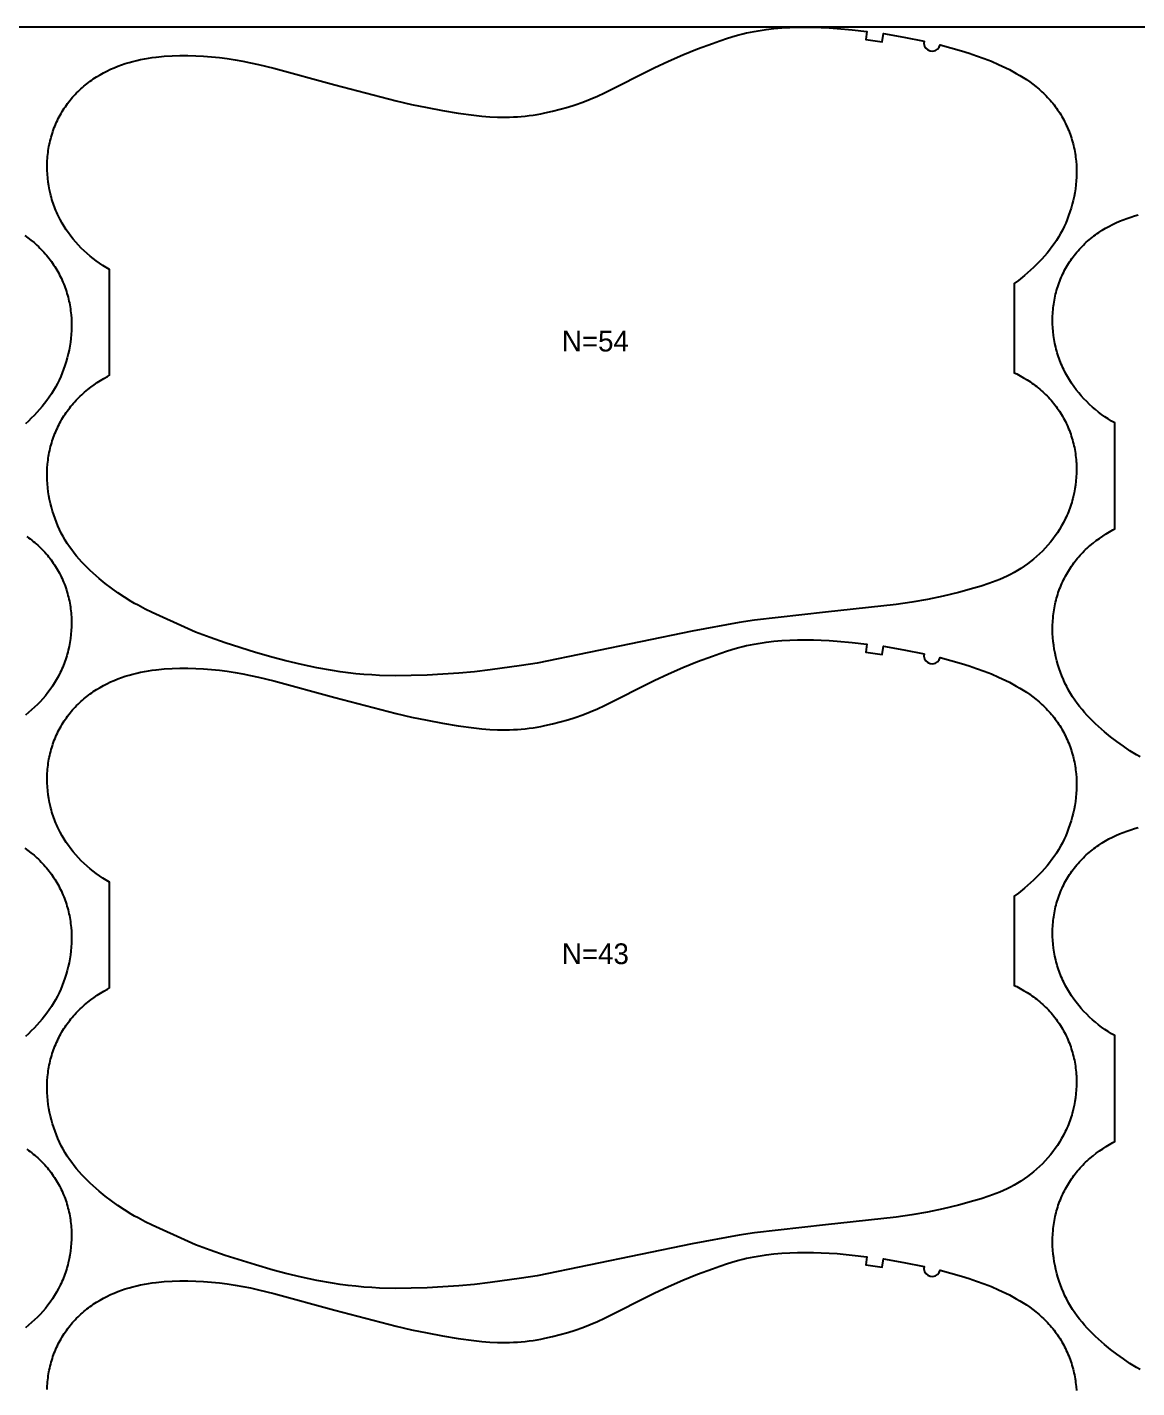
# Model space of a CAD drawing. Header units: inches. Extents: x 0 to 1954, y 0 to 1079.
# Drawn here: x 1206.9 to 1474.4, y 750.5 to 1078.7 of the extents above; entities that cross this region are included whole.
import ezdxf

# ---------------------------------------------------------------- set-up
doc = ezdxf.new("R2010")
doc.units = ezdxf.units.IN

msp = doc.modelspace()

# ---------------------------------------------------------------- linework, layer by layer
at = {"layer": '1'}
for points in [[(0, 0), (1954.0894, 0), (1954.0894, 1078.714), (0, 1078.714), (0, 0)], [(1423.1463, 1075.3836), (1423.103, 1074.7626), (1423.2529, 1074.1583), (1423.5812, 1073.6294), (1424.0563, 1073.2271), (1424.6321, 1072.9903), (1425.2528, 1072.9421), (1425.8583, 1073.0871), (1426.3898, 1073.4112), (1426.7959, 1073.8831), (1427.0372, 1074.457), (1429.607, 1073.7705), (1432.161, 1073.0257), (1433.9823, 1072.4537), (1435.7914, 1071.8446), (1437.5848, 1071.1925), (1439.359, 1070.4911), (1441.1105, 1069.7347), (1441.9764, 1069.3343), (1442.8349, 1068.9185), (1443.6856, 1068.4866), (1444.5279, 1068.0382), (1445.3612, 1067.5726), (1446.1849, 1067.0893), (1446.9984, 1066.5878), (1447.7998, 1066.0669), (1448.5872, 1065.5258), (1449.3588, 1064.9635), (1450.1125, 1064.3788), (1450.8466, 1063.7707), (1451.2056, 1063.4576), (1451.5589, 1063.1383), (1451.9064, 1062.8127), (1452.2477, 1062.4805), (1452.5827, 1062.1418), (1452.9112, 1061.7967), (1453.2332, 1061.4453), (1453.5485, 1061.0878), (1453.8571, 1060.7242), (1454.1589, 1060.3549), (1454.4539, 1059.9799), (1454.7419, 1059.5994), (1455.0228, 1059.2136), (1455.2966, 1058.8226), (1455.5632, 1058.4265), (1455.8225, 1058.0256), (1456.0745, 1057.62), (1456.3189, 1057.2098), (1456.5559, 1056.7952), (1456.7852, 1056.3763), (1457.0067, 1055.9534), (1457.2206, 1055.5265), (1457.4265, 1055.0959), (1457.6246, 1054.6616), (1457.8148, 1054.2238), (1457.9969, 1053.7826), (1458.1709, 1053.3383), (1458.3368, 1052.8909), (1458.4945, 1052.4406), (1458.644, 1051.9875), (1458.7851, 1051.5319), (1458.9178, 1051.0737), (1459.0421, 1050.6133), (1459.1579, 1050.1507), (1459.2651, 1049.6861), (1459.3637, 1049.2196), (1459.4537, 1048.7514), (1459.535, 1048.2816), (1459.6077, 1047.8104), (1459.672, 1047.3379), (1459.7279, 1046.8643), (1459.7754, 1046.3897), (1459.8458, 1045.4382), (1459.8836, 1044.4846), (1459.8894, 1043.5301), (1459.8638, 1042.5758), (1459.8074, 1041.623), (1459.7206, 1040.6728), (1459.604, 1039.7259), (1459.4579, 1038.7832), (1459.2829, 1037.8454), (1459.0792, 1036.9131), (1458.8475, 1035.9873), (1458.588, 1035.0685), (1458.3012, 1034.1576), (1457.9875, 1033.2554), (1457.647, 1032.363), (1457.2795, 1031.4814), (1456.8851, 1030.6119), (1456.4637, 1029.7557), (1456.0153, 1028.9138), (1455.5398, 1028.0875), (1455.0372, 1027.278), (1454.5078, 1026.486), (1453.9529, 1025.7116), (1453.3743, 1024.9542), (1452.7734, 1024.2136), (1452.1521, 1023.4892), (1451.5119, 1022.7809), (1450.8545, 1022.0881), (1450.1816, 1021.4105), (1449.4947, 1020.7477), (1448.7947, 1020.0991), (1448.0822, 1019.4644), (1447.3581, 1018.8429), (1445.8778, 1017.6378), (1444.8894, 1016.8839), (1444.8894, 995.3395), (1445.4608, 995.0657), (1446.3074, 994.6258), (1447.1394, 994.1581), (1447.9554, 993.6626), (1448.754, 993.1396), (1449.1463, 992.8679), (1449.5339, 992.5894), (1449.9164, 992.3041), (1450.2937, 992.012), (1450.6656, 991.7133), (1451.032, 991.4079), (1451.3928, 991.0958), (1451.7476, 990.7771), (1452.0964, 990.4519), (1452.439, 990.12), (1452.7752, 989.7816), (1453.1049, 989.4368), (1453.428, 989.0858), (1453.7444, 988.7286), (1454.0539, 988.3655), (1454.3564, 987.9965), (1454.6518, 987.6217), (1454.94, 987.2414), (1455.2209, 986.8557), (1455.4943, 986.4647), (1455.7601, 986.0685), (1456.0183, 985.6672), (1456.2686, 985.2611), (1456.511, 984.8502), (1456.7454, 984.4348), (1456.9716, 984.0148), (1457.1895, 983.5905), (1457.3991, 983.1621), (1457.6004, 982.7297), (1457.7933, 982.2934), (1457.9778, 981.8535), (1458.154, 981.4102), (1458.3217, 980.9636), (1458.481, 980.5138), (1458.6318, 980.0612), (1458.7742, 979.6057), (1458.908, 979.1477), (1459.0333, 978.6872), (1459.1501, 978.2246), (1459.2583, 977.7598), (1459.358, 977.2932), (1459.449, 976.8248), (1459.5314, 976.3549), (1459.6051, 975.8837), (1459.6704, 975.4111), (1459.727, 974.9375), (1459.7752, 974.4629), (1459.8149, 973.9875), (1459.8461, 973.5115), (1459.8689, 973.0349), (1459.8834, 972.558), (1459.8894, 972.0809), (1459.8766, 971.1265), (1459.8307, 970.173), (1459.7519, 969.2216), (1459.6406, 968.2734), (1459.4966, 967.3296), (1459.3202, 966.3916), (1459.1113, 965.4603), (1458.9947, 964.9977), (1458.8699, 964.5372), (1458.7371, 964.0791), (1458.5962, 963.6234), (1458.4472, 963.1704), (1458.2902, 962.7202), (1458.125, 962.2729), (1457.9518, 961.8287), (1457.7706, 961.3877), (1457.5814, 960.9501), (1457.3844, 960.5158), (1457.1797, 960.0852), (1456.7477, 959.2347), (1456.2864, 958.3995), (1455.7969, 957.5802), (1455.2801, 956.7776), (1454.7369, 955.9925), (1454.1685, 955.2255), (1453.5758, 954.4775), (1452.9594, 953.7489), (1452.3203, 953.0404), (1451.659, 952.3525), (1450.9764, 951.6859), (1450.2731, 951.041), (1449.5499, 950.4184), (1448.8076, 949.8187), (1448.0468, 949.2425), (1447.2686, 948.6899), (1446.4739, 948.1612), (1445.6636, 947.6567), (1444.8386, 947.1766), (1444.0001, 946.7211), (1443.1488, 946.2904), (1442.2858, 945.8848), (1441.4121, 945.5041), (1440.5287, 945.1464), (1439.6368, 944.8094), (1438.7376, 944.4909), (1436.9218, 943.8999), (1435.0906, 943.3552), (1431.4059, 942.3552), (1427.6956, 941.4638), (1423.9597, 940.6806), (1420.201, 940.0156), (1416.4237, 939.4718), (1399.3483, 937.6136), (1382.282, 935.674), (1378.5112, 935.0861), (1367.2452, 933.0377), (1329.8626, 925.3221), (1326.0968, 924.7004), (1318.5344, 923.6552), (1314.7416, 923.2276), (1310.9404, 922.8817), (1307.1327, 922.6156), (1303.3207, 922.4247), (1299.5054, 922.3101), (1295.688, 922.28), (1291.8723, 922.3649), (1289.9664, 922.461), (1288.0629, 922.5957), (1286.1626, 922.7696), (1284.2664, 922.9834), (1282.3751, 923.2374), (1280.489, 923.5289), (1276.7332, 924.2113), (1273, 925.0062), (1269.2883, 925.8962), (1266.2075, 926.7015), (1261.9272, 927.9164), (1254.6492, 930.2197), (1251.0393, 931.4638), (1249.2488, 932.1237), (1247.4726, 932.8192), (1245.7131, 933.5548), (1237.03, 937.5198), (1235.319, 938.3641), (1233.6338, 939.256), (1232.8036, 939.7245), (1231.9821, 940.2084), (1230.3647, 941.2198), (1228.7808, 942.2847), (1227.2297, 943.3981), (1225.7116, 944.5561), (1224.2313, 945.7612), (1223.5072, 946.3827), (1222.7948, 947.0174), (1222.0947, 947.666), (1221.4078, 948.3288), (1220.7349, 949.0064), (1220.0775, 949.6992), (1219.4373, 950.4075), (1218.816, 951.1319), (1218.2152, 951.8725), (1217.6365, 952.6299), (1217.0816, 953.4043), (1216.5522, 954.1963), (1216.0496, 955.0058), (1215.5742, 955.8321), (1215.1257, 956.674), (1214.7043, 957.5302), (1214.3099, 958.3997), (1213.9425, 959.2813), (1213.6019, 960.1737), (1213.2882, 961.0759), (1213.0015, 961.9868), (1212.742, 962.9056), (1212.5102, 963.8314), (1212.3065, 964.7637), (1212.1315, 965.7015), (1211.9854, 966.6442), (1211.8688, 967.5911), (1211.782, 968.5413), (1211.7256, 969.4941), (1211.7, 970.4484), (1211.7058, 971.4029), (1211.7436, 972.3565), (1211.814, 973.308), (1211.8615, 973.7826), (1211.9174, 974.2562), (1211.9817, 974.7287), (1212.0544, 975.1999), (1212.1358, 975.6697), (1212.2257, 976.1379), (1212.3243, 976.6044), (1212.4315, 977.069), (1212.5473, 977.5316), (1212.6716, 977.992), (1212.8043, 978.4502), (1212.9455, 978.9058), (1213.0949, 979.3589), (1213.2526, 979.8092), (1213.4185, 980.2566), (1213.5925, 980.7009), (1213.7747, 981.1421), (1213.9648, 981.5799), (1214.1629, 982.0142), (1214.3689, 982.4448), (1214.5827, 982.8717), (1214.8043, 983.2946), (1215.0336, 983.7135), (1215.2705, 984.1281), (1215.515, 984.5383), (1215.7669, 984.9439), (1216.0262, 985.3448), (1216.2928, 985.7409), (1216.5666, 986.1319), (1216.8475, 986.5177), (1217.1355, 986.8982), (1217.4305, 987.2732), (1217.7323, 987.6425), (1218.0409, 988.0061), (1218.3563, 988.3636), (1218.6782, 988.715), (1219.0067, 989.0601), (1219.3417, 989.3988), (1219.683, 989.731), (1220.0305, 990.0566), (1220.3838, 990.3759), (1220.7429, 990.689), (1221.4769, 991.2971), (1222.2306, 991.8818), (1223.0022, 992.4441), (1223.7897, 992.9852), (1224.5911, 993.5061), (1225.4045, 994.0076), (1226.2282, 994.4909), (1226.7, 994.7545), (1226.7, 1020.2878), (1225.9259, 1020.7384), (1225.1156, 1021.2429), (1224.3208, 1021.7716), (1223.5426, 1022.3242), (1222.7818, 1022.9004), (1222.0395, 1023.5001), (1221.3163, 1024.1227), (1220.613, 1024.7676), (1219.9304, 1025.4342), (1219.2691, 1026.1221), (1218.63, 1026.8306), (1218.0137, 1027.5592), (1217.4209, 1028.3072), (1216.8525, 1029.0742), (1216.3094, 1029.8593), (1215.7925, 1030.6619), (1215.303, 1031.4812), (1214.8417, 1032.3164), (1214.4098, 1033.1669), (1214.2051, 1033.5975), (1214.008, 1034.0318), (1213.8189, 1034.4694), (1213.6376, 1034.9104), (1213.4644, 1035.3546), (1213.2992, 1035.8019), (1213.1422, 1036.2521), (1212.9932, 1036.7051), (1212.8523, 1037.1608), (1212.7195, 1037.6189), (1212.5948, 1038.0794), (1212.4781, 1038.542), (1212.2692, 1039.4733), (1212.0928, 1040.4113), (1211.9489, 1041.3551), (1211.8375, 1042.3033), (1211.7587, 1043.2547), (1211.7128, 1044.2082), (1211.7, 1045.1626), (1211.7061, 1045.6397), (1211.7205, 1046.1166), (1211.7433, 1046.5932), (1211.7745, 1047.0692), (1211.8142, 1047.5446), (1211.8624, 1048.0192), (1211.9191, 1048.4928), (1211.9843, 1048.9654), (1212.0581, 1049.4366), (1212.1405, 1049.9065), (1212.2315, 1050.3749), (1212.3311, 1050.8415), (1212.4393, 1051.3063), (1212.5561, 1051.7689), (1212.6814, 1052.2294), (1212.8152, 1052.6874), (1212.9576, 1053.1429), (1213.1084, 1053.5955), (1213.2677, 1054.0453), (1213.4354, 1054.4919), (1213.6116, 1054.9352), (1213.7961, 1055.3751), (1213.9891, 1055.8114), (1214.1903, 1056.2438), (1214.3999, 1056.6722), (1214.6178, 1057.0965), (1214.844, 1057.5165), (1215.0784, 1057.9319), (1215.3208, 1058.3428), (1215.5711, 1058.7489), (1215.8293, 1059.1501), (1216.0951, 1059.5464), (1216.3685, 1059.9374), (1216.6494, 1060.3231), (1216.9376, 1060.7034), (1217.233, 1061.0782), (1217.5355, 1061.4472), (1217.845, 1061.8103), (1218.1614, 1062.1675), (1218.4845, 1062.5185), (1218.8142, 1062.8633), (1219.1504, 1063.2017), (1219.493, 1063.5336), (1219.8418, 1063.8588), (1220.1967, 1064.1775), (1220.5574, 1064.4896), (1220.9238, 1064.795), (1221.2957, 1065.0937), (1221.6731, 1065.3858), (1222.0556, 1065.6711), (1222.4431, 1065.9496), (1222.8354, 1066.2213), (1223.6341, 1066.7443), (1224.45, 1067.2398), (1225.282, 1067.7075), (1226.1287, 1068.1474), (1226.9889, 1068.5597), (1227.8617, 1068.9446), (1228.746, 1069.3026), (1229.6407, 1069.6338), (1230.5448, 1069.9387), (1231.4572, 1070.2176), (1232.3769, 1070.4708), (1233.303, 1070.6987), (1234.2346, 1070.9025), (1235.1711, 1071.0834), (1236.1118, 1071.2429), (1237.0562, 1071.382), (1238.0035, 1071.5022), (1239.9042, 1071.6908), (1241.8092, 1071.8174), (1243.7165, 1071.8846), (1245.6246, 1071.8934), (1247.5318, 1071.8451), (1249.4368, 1071.7412), (1251.3388, 1071.5855), (1253.2367, 1071.3823), (1255.1299, 1071.136), (1257.0175, 1070.8502), (1258.8985, 1070.5249), (1260.7717, 1070.1593), (1262.6361, 1069.7529), (1266.339, 1068.8299), (1281.0666, 1064.8031), (1295.8332, 1060.9213), (1299.5564, 1060.08), (1303.2957, 1059.3134), (1307.0488, 1058.6182), (1310.8144, 1057.9969), (1314.5967, 1057.4841), (1316.4955, 1057.2825), (1318.3984, 1057.1294), (1320.3041, 1057.0355), (1321.2576, 1057.014), (1322.2112, 1057.0114), (1323.1647, 1057.0286), (1324.1179, 1057.0655), (1325.0703, 1057.1218), (1326.0215, 1057.1972), (1326.9712, 1057.2912), (1327.919, 1057.4034), (1328.8645, 1057.5336), (1329.8074, 1057.6813), (1330.7472, 1057.8462), (1331.6839, 1058.0277), (1333.5472, 1058.4389), (1335.3963, 1058.9111), (1337.2303, 1059.4403), (1339.0481, 1060.0236), (1340.8476, 1060.6604), (1342.6267, 1061.3509), (1344.3832, 1062.0955), (1346.1164, 1062.8921), (1358.031, 1068.9356), (1361.4963, 1070.5351), (1365.0038, 1072.0415), (1368.5419, 1073.4724), (1372.1131, 1074.8206), (1373.9133, 1075.4576), (1375.7255, 1076.0582), (1377.5521, 1076.6096), (1378.4715, 1076.8631), (1379.3953, 1077.0995), (1380.3237, 1077.3178), (1381.2563, 1077.518), (1382.1929, 1077.7007), (1383.1328, 1077.8662), (1385.0211, 1078.1477), (1386.9176, 1078.3664), (1388.8193, 1078.5263), (1390.7245, 1078.6334), (1392.6321, 1078.6939), (1394.5408, 1078.714), (1396.4494, 1078.699), (1398.3573, 1078.6491), (1400.2637, 1078.5637), (1402.168, 1078.442), (1405.7606, 1078.1177), (1409.3446, 1077.7002), (1409.0947, 1075.7159), (1413.0218, 1075.1865), (1413.3088, 1077.1658), (1418.236, 1076.3212), (1423.1463, 1075.3836)], [(1423.1463, 927.5916), (1423.103, 926.9706), (1423.2529, 926.3663), (1423.5812, 925.8374), (1424.0563, 925.4351), (1424.6321, 925.1983), (1425.2528, 925.1501), (1425.8583, 925.2951), (1426.3898, 925.6192), (1426.7959, 926.0911), (1427.0372, 926.665), (1429.607, 925.9785), (1432.161, 925.2337), (1433.9823, 924.6617), (1435.7914, 924.0526), (1437.5848, 923.4005), (1439.359, 922.6991), (1441.1105, 921.9427), (1441.9764, 921.5423), (1442.8349, 921.1265), (1443.6856, 920.6946), (1444.5279, 920.2462), (1445.3612, 919.7806), (1446.1849, 919.2973), (1446.9984, 918.7958), (1447.7998, 918.2749), (1448.5872, 917.7338), (1449.3588, 917.1715), (1450.1125, 916.5868), (1450.8466, 915.9787), (1451.2056, 915.6656), (1451.5589, 915.3463), (1451.9064, 915.0207), (1452.2477, 914.6885), (1452.5827, 914.3498), (1452.9112, 914.0047), (1453.2332, 913.6533), (1453.5485, 913.2958), (1453.8571, 912.9322), (1454.1589, 912.5629), (1454.4539, 912.1879), (1454.7419, 911.8074), (1455.0228, 911.4216), (1455.2966, 911.0306), (1455.5632, 910.6345), (1455.8225, 910.2336), (1456.0745, 909.828), (1456.3189, 909.4178), (1456.5559, 909.0032), (1456.7852, 908.5843), (1457.0067, 908.1614), (1457.2206, 907.7345), (1457.4265, 907.3039), (1457.6246, 906.8696), (1457.8148, 906.4318), (1457.9969, 905.9906), (1458.1709, 905.5463), (1458.3368, 905.0989), (1458.4945, 904.6486), (1458.644, 904.1955), (1458.7851, 903.7399), (1458.9178, 903.2817), (1459.0421, 902.8213), (1459.1579, 902.3587), (1459.2651, 901.8941), (1459.3637, 901.4276), (1459.4537, 900.9594), (1459.535, 900.4896), (1459.6077, 900.0184), (1459.672, 899.5459), (1459.7279, 899.0723), (1459.7754, 898.5977), (1459.8458, 897.6462), (1459.8836, 896.6926), (1459.8894, 895.7381), (1459.8638, 894.7838), (1459.8074, 893.831), (1459.7206, 892.8808), (1459.604, 891.9339), (1459.4579, 890.9912), (1459.2829, 890.0534), (1459.0792, 889.1211), (1458.8475, 888.1953), (1458.588, 887.2765), (1458.3012, 886.3656), (1457.9875, 885.4634), (1457.647, 884.571), (1457.2795, 883.6894), (1456.8851, 882.8199), (1456.4637, 881.9637), (1456.0153, 881.1218), (1455.5398, 880.2955), (1455.0372, 879.486), (1454.5078, 878.694), (1453.9529, 877.9196), (1453.3743, 877.1622), (1452.7734, 876.4216), (1452.1521, 875.6972), (1451.5119, 874.9889), (1450.8545, 874.2961), (1450.1816, 873.6185), (1449.4947, 872.9557), (1448.7947, 872.3071), (1448.0822, 871.6724), (1447.3581, 871.0509), (1445.8778, 869.8458), (1444.8894, 869.0919), (1444.8894, 847.5475), (1445.4608, 847.2737), (1446.3074, 846.8338), (1447.1394, 846.3661), (1447.9554, 845.8706), (1448.754, 845.3476), (1449.1463, 845.0759), (1449.5339, 844.7974), (1449.9164, 844.5121), (1450.2937, 844.22), (1450.6656, 843.9213), (1451.032, 843.6159), (1451.3928, 843.3038), (1451.7476, 842.9851), (1452.0964, 842.6599), (1452.439, 842.328), (1452.7752, 841.9896), (1453.1049, 841.6448), (1453.428, 841.2938), (1453.7444, 840.9366), (1454.0539, 840.5735), (1454.3564, 840.2045), (1454.6518, 839.8297), (1454.94, 839.4494), (1455.2209, 839.0637), (1455.4943, 838.6727), (1455.7601, 838.2765), (1456.0183, 837.8752), (1456.2686, 837.4691), (1456.511, 837.0582), (1456.7454, 836.6428), (1456.9716, 836.2228), (1457.1895, 835.7985), (1457.3991, 835.3701), (1457.6004, 834.9377), (1457.7933, 834.5014), (1457.9778, 834.0615), (1458.154, 833.6182), (1458.3217, 833.1716), (1458.481, 832.7218), (1458.6318, 832.2692), (1458.7742, 831.8137), (1458.908, 831.3557), (1459.0333, 830.8952), (1459.1501, 830.4326), (1459.2583, 829.9678), (1459.358, 829.5012), (1459.449, 829.0328), (1459.5314, 828.5629), (1459.6051, 828.0917), (1459.6704, 827.6191), (1459.727, 827.1455), (1459.7752, 826.6709), (1459.8149, 826.1955), (1459.8461, 825.7195), (1459.8689, 825.2429), (1459.8834, 824.766), (1459.8894, 824.2889), (1459.8766, 823.3345), (1459.8307, 822.381), (1459.7519, 821.4296), (1459.6406, 820.4814), (1459.4966, 819.5376), (1459.3202, 818.5996), (1459.1113, 817.6683), (1458.9947, 817.2057), (1458.8699, 816.7452), (1458.7371, 816.2871), (1458.5962, 815.8314), (1458.4472, 815.3784), (1458.2902, 814.9282), (1458.125, 814.4809), (1457.9518, 814.0367), (1457.7706, 813.5957), (1457.5814, 813.1581), (1457.3844, 812.7238), (1457.1797, 812.2932), (1456.7477, 811.4427), (1456.2864, 810.6075), (1455.7969, 809.7882), (1455.2801, 808.9856), (1454.7369, 808.2005), (1454.1685, 807.4335), (1453.5758, 806.6855), (1452.9594, 805.9569), (1452.3203, 805.2484), (1451.659, 804.5605), (1450.9764, 803.8939), (1450.2731, 803.249), (1449.5499, 802.6264), (1448.8076, 802.0267), (1448.0468, 801.4505), (1447.2686, 800.8979), (1446.4739, 800.3692), (1445.6636, 799.8647), (1444.8386, 799.3846), (1444.0001, 798.9291), (1443.1488, 798.4984), (1442.2858, 798.0928), (1441.4121, 797.7121), (1440.5287, 797.3544), (1439.6368, 797.0174), (1438.7376, 796.6989), (1436.9218, 796.1079), (1435.0906, 795.5632), (1431.4059, 794.5632), (1427.6956, 793.6718), (1423.9597, 792.8886), (1420.201, 792.2236), (1416.4237, 791.6798), (1399.3483, 789.8216), (1382.282, 787.882), (1378.5112, 787.2941), (1367.2452, 785.2457), (1329.8626, 777.5301), (1326.0968, 776.9084), (1318.5344, 775.8632), (1314.7416, 775.4356), (1310.9404, 775.0897), (1307.1327, 774.8236), (1303.3207, 774.6327), (1299.5054, 774.5181), (1295.688, 774.488), (1291.8723, 774.5729), (1289.9664, 774.669), (1288.0629, 774.8037), (1286.1626, 774.9776), (1284.2664, 775.1914), (1282.3751, 775.4454), (1280.489, 775.7369), (1276.7332, 776.4193), (1273, 777.2142), (1269.2883, 778.1042), (1266.2075, 778.9095), (1261.9272, 780.1244), (1254.6492, 782.4277), (1251.0393, 783.6718), (1249.2488, 784.3317), (1247.4726, 785.0272), (1245.7131, 785.7628), (1237.03, 789.7278), (1235.319, 790.5721), (1233.6338, 791.464), (1232.8036, 791.9325), (1231.9821, 792.4164), (1230.3647, 793.4278), (1228.7808, 794.4927), (1227.2297, 795.6061), (1225.7116, 796.7641), (1224.2313, 797.9692), (1223.5072, 798.5907), (1222.7948, 799.2254), (1222.0947, 799.874), (1221.4078, 800.5368), (1220.7349, 801.2144), (1220.0775, 801.9072), (1219.4373, 802.6155), (1218.816, 803.3399), (1218.2152, 804.0805), (1217.6365, 804.8379), (1217.0816, 805.6123), (1216.5522, 806.4043), (1216.0496, 807.2138), (1215.5742, 808.0401), (1215.1257, 808.882), (1214.7043, 809.7382), (1214.3099, 810.6077), (1213.9425, 811.4893), (1213.6019, 812.3817), (1213.2882, 813.2839), (1213.0015, 814.1948), (1212.742, 815.1136), (1212.5102, 816.0394), (1212.3065, 816.9717), (1212.1315, 817.9095), (1211.9854, 818.8522), (1211.8688, 819.7991), (1211.782, 820.7493), (1211.7256, 821.7021), (1211.7, 822.6564), (1211.7058, 823.6109), (1211.7436, 824.5645), (1211.814, 825.516), (1211.8615, 825.9906), (1211.9174, 826.4642), (1211.9817, 826.9367), (1212.0544, 827.4079), (1212.1358, 827.8777), (1212.2257, 828.3459), (1212.3243, 828.8124), (1212.4315, 829.277), (1212.5473, 829.7396), (1212.6716, 830.2), (1212.8043, 830.6582), (1212.9455, 831.1138), (1213.0949, 831.5669), (1213.2526, 832.0172), (1213.4185, 832.4646), (1213.5925, 832.9089), (1213.7747, 833.3501), (1213.9648, 833.7879), (1214.1629, 834.2222), (1214.3689, 834.6528), (1214.5827, 835.0797), (1214.8043, 835.5026), (1215.0336, 835.9215), (1215.2705, 836.3361), (1215.515, 836.7463), (1215.7669, 837.1519), (1216.0262, 837.5528), (1216.2928, 837.9489), (1216.5666, 838.3399), (1216.8475, 838.7257), (1217.1355, 839.1062), (1217.4305, 839.4812), (1217.7323, 839.8505), (1218.0409, 840.2141), (1218.3563, 840.5716), (1218.6782, 840.923), (1219.0067, 841.2681), (1219.3417, 841.6068), (1219.683, 841.939), (1220.0305, 842.2646), (1220.3838, 842.5839), (1220.7429, 842.897), (1221.4769, 843.5051), (1222.2306, 844.0898), (1223.0022, 844.6521), (1223.7897, 845.1932), (1224.5911, 845.7141), (1225.4045, 846.2156), (1226.2282, 846.6989), (1226.7, 846.9625), (1226.7, 872.4958), (1225.9259, 872.9464), (1225.1156, 873.4509), (1224.3208, 873.9796), (1223.5426, 874.5322), (1222.7818, 875.1084), (1222.0395, 875.7081), (1221.3163, 876.3307), (1220.613, 876.9756), (1219.9304, 877.6422), (1219.2691, 878.3301), (1218.63, 879.0386), (1218.0137, 879.7672), (1217.4209, 880.5152), (1216.8525, 881.2822), (1216.3094, 882.0673), (1215.7925, 882.8699), (1215.303, 883.6892), (1214.8417, 884.5244), (1214.4098, 885.3749), (1214.2051, 885.8055), (1214.008, 886.2398), (1213.8189, 886.6774), (1213.6376, 887.1184), (1213.4644, 887.5626), (1213.2992, 888.0099), (1213.1422, 888.4601), (1212.9932, 888.9131), (1212.8523, 889.3688), (1212.7195, 889.8269), (1212.5948, 890.2874), (1212.4781, 890.75), (1212.2692, 891.6813), (1212.0928, 892.6193), (1211.9489, 893.5631), (1211.8375, 894.5113), (1211.7587, 895.4627), (1211.7128, 896.4162), (1211.7, 897.3706), (1211.7061, 897.8477), (1211.7205, 898.3246), (1211.7433, 898.8012), (1211.7745, 899.2772), (1211.8142, 899.7526), (1211.8624, 900.2272), (1211.9191, 900.7008), (1211.9843, 901.1734), (1212.0581, 901.6446), (1212.1405, 902.1145), (1212.2315, 902.5829), (1212.3311, 903.0495), (1212.4393, 903.5143), (1212.5561, 903.9769), (1212.6814, 904.4374), (1212.8152, 904.8954), (1212.9576, 905.3509), (1213.1084, 905.8035), (1213.2677, 906.2533), (1213.4354, 906.6999), (1213.6116, 907.1432), (1213.7961, 907.5831), (1213.9891, 908.0194), (1214.1903, 908.4518), (1214.3999, 908.8802), (1214.6178, 909.3045), (1214.844, 909.7245), (1215.0784, 910.1399), (1215.3208, 910.5508), (1215.5711, 910.9569), (1215.8293, 911.3581), (1216.0951, 911.7544), (1216.3685, 912.1454), (1216.6494, 912.5311), (1216.9376, 912.9114), (1217.233, 913.2862), (1217.5355, 913.6552), (1217.845, 914.0183), (1218.1614, 914.3755), (1218.4845, 914.7265), (1218.8142, 915.0713), (1219.1504, 915.4097), (1219.493, 915.7416), (1219.8418, 916.0668), (1220.1967, 916.3855), (1220.5574, 916.6976), (1220.9238, 917.003), (1221.2957, 917.3017), (1221.6731, 917.5938), (1222.0556, 917.8791), (1222.4431, 918.1576), (1222.8354, 918.4293), (1223.6341, 918.9523), (1224.45, 919.4478), (1225.282, 919.9155), (1226.1287, 920.3554), (1226.9889, 920.7677), (1227.8617, 921.1526), (1228.746, 921.5106), (1229.6407, 921.8418), (1230.5448, 922.1467), (1231.4572, 922.4256), (1232.3769, 922.6788), (1233.303, 922.9067), (1234.2346, 923.1105), (1235.1711, 923.2914), (1236.1118, 923.4509), (1237.0562, 923.59), (1238.0035, 923.7102), (1239.9042, 923.8988), (1241.8092, 924.0254), (1243.7165, 924.0926), (1245.6246, 924.1014), (1247.5318, 924.0531), (1249.4368, 923.9492), (1251.3388, 923.7935), (1253.2367, 923.5903), (1255.1299, 923.344), (1257.0175, 923.0582), (1258.8985, 922.7329), (1260.7717, 922.3673), (1262.6361, 921.9609), (1266.339, 921.0379), (1281.0666, 917.0111), (1295.8332, 913.1293), (1299.5564, 912.288), (1303.2957, 911.5214), (1307.0488, 910.8262), (1310.8144, 910.2049), (1314.5967, 909.6921), (1316.4955, 909.4905), (1318.3984, 909.3374), (1320.3041, 909.2435), (1321.2576, 909.222), (1322.2112, 909.2194), (1323.1647, 909.2366), (1324.1179, 909.2735), (1325.0703, 909.3298), (1326.0215, 909.4052), (1326.9712, 909.4992), (1327.919, 909.6114), (1328.8645, 909.7416), (1329.8074, 909.8893), (1330.7472, 910.0542), (1331.6839, 910.2357), (1333.5472, 910.6469), (1335.3963, 911.1191), (1337.2303, 911.6483), (1339.0481, 912.2316), (1340.8476, 912.8684), (1342.6267, 913.5589), (1344.3832, 914.3035), (1346.1164, 915.1001), (1358.031, 921.1436), (1361.4963, 922.7431), (1365.0038, 924.2495), (1368.5419, 925.6804), (1372.1131, 927.0286), (1373.9133, 927.6656), (1375.7255, 928.2662), (1377.5521, 928.8176), (1378.4715, 929.0711), (1379.3953, 929.3075), (1380.3237, 929.5258), (1381.2563, 929.726), (1382.1929, 929.9087), (1383.1328, 930.0742), (1385.0211, 930.3557), (1386.9176, 930.5744), (1388.8193, 930.7343), (1390.7245, 930.8414), (1392.6321, 930.9019), (1394.5408, 930.922), (1396.4494, 930.907), (1398.3573, 930.8571), (1400.2637, 930.7717), (1402.168, 930.65), (1405.7606, 930.3257), (1409.3446, 929.9082), (1409.0947, 927.9239), (1413.0218, 927.3945), (1413.3088, 929.3738), (1418.236, 928.5292), (1423.1463, 927.5916)]]:
    msp.add_lwpolyline(points, close=True, dxfattribs=at)
for points in [[(1475.2036, 902.6965), (1474.3821, 903.1804), (1472.7647, 904.1918), (1471.1808, 905.2567), (1469.6297, 906.3701), (1468.1116, 907.5281), (1466.6313, 908.7332), (1465.9072, 909.3547), (1465.1948, 909.9894), (1464.4947, 910.638), (1463.8078, 911.3008), (1463.1349, 911.9784), (1462.4775, 912.6712), (1461.8373, 913.3795), (1461.216, 914.1039), (1460.6152, 914.8445), (1460.0365, 915.6019), (1459.4816, 916.3763), (1458.9522, 917.1683), (1458.4496, 917.9778), (1457.9742, 918.8041), (1457.5257, 919.646), (1457.1043, 920.5022), (1456.7099, 921.3717), (1456.3425, 922.2533), (1456.0019, 923.1457), (1455.6882, 924.0479), (1455.4015, 924.9588), (1455.142, 925.8776), (1454.9102, 926.8034), (1454.7065, 927.7357), (1454.5315, 928.6735), (1454.3854, 929.6162), (1454.2688, 930.5631), (1454.182, 931.5133), (1454.1256, 932.4661), (1454.1, 933.4204), (1454.1058, 934.3749), (1454.1436, 935.3285), (1454.214, 936.28), (1454.2615, 936.7546), (1454.3174, 937.2282), (1454.3817, 937.7007), (1454.4544, 938.1719), (1454.5358, 938.6417), (1454.6257, 939.1099), (1454.7243, 939.5764), (1454.8315, 940.041), (1454.9473, 940.5036), (1455.0716, 940.964), (1455.2043, 941.4222), (1455.3455, 941.8778), (1455.4949, 942.3309), (1455.6526, 942.7812), (1455.8185, 943.2286), (1455.9925, 943.6729), (1456.1747, 944.1141), (1456.3648, 944.5519), (1456.5629, 944.9862), (1456.7689, 945.4168), (1456.9827, 945.8437), (1457.2043, 946.2666), (1457.4336, 946.6855), (1457.6705, 947.1001), (1457.915, 947.5103), (1458.1669, 947.9159), (1458.4262, 948.3168), (1458.6928, 948.7129), (1458.9666, 949.1039), (1459.2475, 949.4897), (1459.5355, 949.8702), (1459.8305, 950.2452), (1460.1323, 950.6145), (1460.4409, 950.9781), (1460.7563, 951.3356), (1461.0782, 951.687), (1461.4067, 952.0321), (1461.7417, 952.3708), (1462.083, 952.703), (1462.4305, 953.0286), (1462.7838, 953.3479), (1463.1429, 953.661), (1463.8769, 954.2691), (1464.6306, 954.8538), (1465.4022, 955.4161), (1466.1897, 955.9572), (1466.9911, 956.4781), (1467.8045, 956.9796), (1468.6282, 957.4629), (1469.1, 957.7265), (1469.1, 983.2598), (1468.3259, 983.7104), (1467.5156, 984.2149), (1466.7208, 984.7436), (1465.9426, 985.2962), (1465.1818, 985.8724), (1464.4395, 986.4721), (1463.7163, 987.0947), (1463.013, 987.7396), (1462.3304, 988.4062), (1461.6691, 989.0941), (1461.03, 989.8026), (1460.4137, 990.5312), (1459.8209, 991.2792), (1459.2525, 992.0462), (1458.7094, 992.8313), (1458.1925, 993.6339), (1457.703, 994.4532), (1457.2417, 995.2884), (1456.8098, 996.1389), (1456.6051, 996.5695), (1456.408, 997.0038), (1456.2189, 997.4414), (1456.0376, 997.8824), (1455.8644, 998.3266), (1455.6992, 998.7739), (1455.5422, 999.2241), (1455.3932, 999.6771), (1455.2523, 1000.1328), (1455.1195, 1000.5909), (1454.9948, 1001.0514), (1454.8781, 1001.514), (1454.6692, 1002.4453), (1454.4928, 1003.3833), (1454.3489, 1004.3271), (1454.2375, 1005.2753), (1454.1587, 1006.2267), (1454.1128, 1007.1802), (1454.1, 1008.1346), (1454.1061, 1008.6117), (1454.1205, 1009.0886), (1454.1433, 1009.5652), (1454.1745, 1010.0412), (1454.2142, 1010.5166), (1454.2624, 1010.9912), (1454.3191, 1011.4648), (1454.3843, 1011.9374), (1454.4581, 1012.4086), (1454.5405, 1012.8785), (1454.6315, 1013.3469), (1454.7311, 1013.8135), (1454.8393, 1014.2783), (1454.9561, 1014.7409), (1455.0814, 1015.2014), (1455.2152, 1015.6594), (1455.3576, 1016.1149), (1455.5084, 1016.5675), (1455.6677, 1017.0173), (1455.8354, 1017.4639), (1456.0116, 1017.9072), (1456.1961, 1018.3471), (1456.3891, 1018.7834), (1456.5903, 1019.2158), (1456.7999, 1019.6442), (1457.0178, 1020.0685), (1457.244, 1020.4885), (1457.4784, 1020.9039), (1457.7208, 1021.3148), (1457.9711, 1021.7209), (1458.2293, 1022.1221), (1458.4951, 1022.5184), (1458.7685, 1022.9094), (1459.0494, 1023.2951), (1459.3376, 1023.6754), (1459.633, 1024.0502), (1459.9355, 1024.4192), (1460.245, 1024.7823), (1460.5614, 1025.1395), (1460.8845, 1025.4905), (1461.2142, 1025.8353), (1461.5504, 1026.1737), (1461.893, 1026.5056), (1462.2418, 1026.8308), (1462.5967, 1027.1495), (1462.9574, 1027.4616), (1463.3238, 1027.767), (1463.6957, 1028.0657), (1464.0731, 1028.3578), (1464.4556, 1028.6431), (1464.8431, 1028.9216), (1465.2354, 1029.1933), (1466.0341, 1029.7163), (1466.85, 1030.2118), (1467.682, 1030.6795), (1468.5287, 1031.1194), (1469.3889, 1031.5317), (1470.2617, 1031.9166), (1471.146, 1032.2746), (1472.0407, 1032.6058), (1472.9448, 1032.9107), (1473.8572, 1033.1896), (1474.7769, 1033.4428)], [(1206.2872, 1028.4978), (1207.0588, 1027.9355), (1207.8125, 1027.3508), (1208.5466, 1026.7427), (1208.9056, 1026.4296), (1209.2589, 1026.1103), (1209.6064, 1025.7847), (1209.9477, 1025.4525), (1210.2827, 1025.1138), (1210.6112, 1024.7687), (1210.9332, 1024.4173), (1211.2485, 1024.0598), (1211.5571, 1023.6962), (1211.8589, 1023.3269), (1212.1539, 1022.9519), (1212.4419, 1022.5714), (1212.7228, 1022.1856), (1212.9966, 1021.7946), (1213.2632, 1021.3985), (1213.5225, 1020.9976), (1213.7745, 1020.592), (1214.0189, 1020.1818), (1214.2559, 1019.7672), (1214.4852, 1019.3483), (1214.7067, 1018.9254), (1214.9206, 1018.4985), (1215.1265, 1018.0679), (1215.3246, 1017.6336), (1215.5148, 1017.1958), (1215.6969, 1016.7546), (1215.8709, 1016.3103), (1216.0368, 1015.8629), (1216.1945, 1015.4126), (1216.344, 1014.9595), (1216.4851, 1014.5039), (1216.6178, 1014.0457), (1216.7421, 1013.5853), (1216.8579, 1013.1227), (1216.9651, 1012.6581), (1217.0637, 1012.1916), (1217.1537, 1011.7234), (1217.235, 1011.2536), (1217.3077, 1010.7824), (1217.372, 1010.3099), (1217.4279, 1009.8363), (1217.4754, 1009.3617), (1217.5458, 1008.4102), (1217.5836, 1007.4566), (1217.5894, 1006.5021), (1217.5638, 1005.5478), (1217.5074, 1004.595), (1217.4206, 1003.6448), (1217.304, 1002.6979), (1217.1579, 1001.7552), (1216.9829, 1000.8174), (1216.7792, 999.8851), (1216.5475, 998.9593), (1216.288, 998.0405), (1216.0012, 997.1296), (1215.6875, 996.2274), (1215.347, 995.335), (1214.9795, 994.4534), (1214.5851, 993.5839), (1214.1637, 992.7277), (1213.7153, 991.8858), (1213.2398, 991.0595), (1212.7372, 990.25), (1212.2078, 989.458), (1211.6529, 988.6836), (1211.0743, 987.9262), (1210.4734, 987.1856), (1209.8521, 986.4612), (1209.2119, 985.7529), (1208.5545, 985.0601), (1207.8816, 984.3825), (1207.1947, 983.7197), (1206.4947, 983.0711)], [(1206.8463, 955.8399), (1207.2339, 955.5614), (1207.6164, 955.2761), (1207.9937, 954.984), (1208.3656, 954.6853), (1208.732, 954.3799), (1209.0928, 954.0678), (1209.4476, 953.7491), (1209.7964, 953.4239), (1210.139, 953.092), (1210.4752, 952.7536), (1210.8049, 952.4088), (1211.128, 952.0578), (1211.4444, 951.7006), (1211.7539, 951.3375), (1212.0564, 950.9685), (1212.3518, 950.5937), (1212.64, 950.2134), (1212.9209, 949.8277), (1213.1943, 949.4367), (1213.4601, 949.0405), (1213.7183, 948.6392), (1213.9686, 948.2331), (1214.211, 947.8222), (1214.4454, 947.4068), (1214.6716, 946.9868), (1214.8895, 946.5625), (1215.0991, 946.1341), (1215.3004, 945.7017), (1215.4933, 945.2654), (1215.6778, 944.8255), (1215.854, 944.3822), (1216.0217, 943.9356), (1216.181, 943.4858), (1216.3318, 943.0332), (1216.4742, 942.5777), (1216.608, 942.1197), (1216.7333, 941.6592), (1216.8501, 941.1966), (1216.9583, 940.7318), (1217.058, 940.2652), (1217.149, 939.7968), (1217.2314, 939.3269), (1217.3051, 938.8557), (1217.3704, 938.3831), (1217.427, 937.9095), (1217.4752, 937.4349), (1217.5149, 936.9595), (1217.5461, 936.4835), (1217.5689, 936.0069), (1217.5834, 935.53), (1217.5894, 935.0529), (1217.5766, 934.0985), (1217.5307, 933.145), (1217.4519, 932.1936), (1217.3406, 931.2454), (1217.1966, 930.3016), (1217.0202, 929.3636), (1216.8113, 928.4323), (1216.6947, 927.9697), (1216.5699, 927.5092), (1216.4371, 927.0511), (1216.2962, 926.5954), (1216.1472, 926.1424), (1215.9902, 925.6922), (1215.825, 925.2449), (1215.6518, 924.8007), (1215.4706, 924.3597), (1215.2814, 923.9221), (1215.0844, 923.4878), (1214.8797, 923.0572), (1214.4477, 922.2067), (1213.9864, 921.3715), (1213.4969, 920.5522), (1212.9801, 919.7496), (1212.4369, 918.9645), (1211.8685, 918.1975), (1211.2758, 917.4495), (1210.6594, 916.7209), (1210.0203, 916.0124), (1209.359, 915.3245), (1208.6764, 914.6579), (1207.9731, 914.013), (1207.2499, 913.3904), (1206.5076, 912.7907)], [(1475.2036, 754.9045), (1474.3821, 755.3884), (1472.7647, 756.3998), (1471.1808, 757.4647), (1469.6297, 758.5781), (1468.1116, 759.7361), (1466.6313, 760.9412), (1465.9072, 761.5627), (1465.1948, 762.1974), (1464.4947, 762.846), (1463.8078, 763.5088), (1463.1349, 764.1864), (1462.4775, 764.8792), (1461.8373, 765.5875), (1461.216, 766.3119), (1460.6152, 767.0525), (1460.0365, 767.8099), (1459.4816, 768.5843), (1458.9522, 769.3763), (1458.4496, 770.1858), (1457.9742, 771.0121), (1457.5257, 771.854), (1457.1043, 772.7102), (1456.7099, 773.5797), (1456.3425, 774.4613), (1456.0019, 775.3537), (1455.6882, 776.2559), (1455.4015, 777.1668), (1455.142, 778.0856), (1454.9102, 779.0114), (1454.7065, 779.9437), (1454.5315, 780.8815), (1454.3854, 781.8242), (1454.2688, 782.7711), (1454.182, 783.7213), (1454.1256, 784.6741), (1454.1, 785.6284), (1454.1058, 786.5829), (1454.1436, 787.5365), (1454.214, 788.488), (1454.2615, 788.9626), (1454.3174, 789.4362), (1454.3817, 789.9087), (1454.4544, 790.3799), (1454.5358, 790.8497), (1454.6257, 791.3179), (1454.7243, 791.7844), (1454.8315, 792.249), (1454.9473, 792.7116), (1455.0716, 793.172), (1455.2043, 793.6302), (1455.3455, 794.0858), (1455.4949, 794.5389), (1455.6526, 794.9892), (1455.8185, 795.4366), (1455.9925, 795.8809), (1456.1747, 796.3221), (1456.3648, 796.7599), (1456.5629, 797.1942), (1456.7689, 797.6248), (1456.9827, 798.0517), (1457.2043, 798.4746), (1457.4336, 798.8935), (1457.6705, 799.3081), (1457.915, 799.7183), (1458.1669, 800.1239), (1458.4262, 800.5248), (1458.6928, 800.9209), (1458.9666, 801.3119), (1459.2475, 801.6977), (1459.5355, 802.0782), (1459.8305, 802.4532), (1460.1323, 802.8225), (1460.4409, 803.1861), (1460.7563, 803.5436), (1461.0782, 803.895), (1461.4067, 804.2401), (1461.7417, 804.5788), (1462.083, 804.911), (1462.4305, 805.2366), (1462.7838, 805.5559), (1463.1429, 805.869), (1463.8769, 806.4771), (1464.6306, 807.0618), (1465.4022, 807.6241), (1466.1897, 808.1652), (1466.9911, 808.6861), (1467.8045, 809.1876), (1468.6282, 809.6709), (1469.1, 809.9345), (1469.1, 835.4678), (1468.3259, 835.9184), (1467.5156, 836.4229), (1466.7208, 836.9516), (1465.9426, 837.5042), (1465.1818, 838.0804), (1464.4395, 838.6801), (1463.7163, 839.3027), (1463.013, 839.9476), (1462.3304, 840.6142), (1461.6691, 841.3021), (1461.03, 842.0106), (1460.4137, 842.7392), (1459.8209, 843.4872), (1459.2525, 844.2542), (1458.7094, 845.0393), (1458.1925, 845.8419), (1457.703, 846.6612), (1457.2417, 847.4964), (1456.8098, 848.3469), (1456.6051, 848.7775), (1456.408, 849.2118), (1456.2189, 849.6494), (1456.0376, 850.0904), (1455.8644, 850.5346), (1455.6992, 850.9819), (1455.5422, 851.4321), (1455.3932, 851.8851), (1455.2523, 852.3408), (1455.1195, 852.7989), (1454.9948, 853.2594), (1454.8781, 853.722), (1454.6692, 854.6533), (1454.4928, 855.5913), (1454.3489, 856.5351), (1454.2375, 857.4833), (1454.1587, 858.4347), (1454.1128, 859.3882), (1454.1, 860.3426), (1454.1061, 860.8197), (1454.1205, 861.2966), (1454.1433, 861.7732), (1454.1745, 862.2492), (1454.2142, 862.7246), (1454.2624, 863.1992), (1454.3191, 863.6728), (1454.3843, 864.1454), (1454.4581, 864.6166), (1454.5405, 865.0865), (1454.6315, 865.5549), (1454.7311, 866.0215), (1454.8393, 866.4863), (1454.9561, 866.9489), (1455.0814, 867.4094), (1455.2152, 867.8674), (1455.3576, 868.3229), (1455.5084, 868.7755), (1455.6677, 869.2253), (1455.8354, 869.6719), (1456.0116, 870.1152), (1456.1961, 870.5551), (1456.3891, 870.9914), (1456.5903, 871.4238), (1456.7999, 871.8522), (1457.0178, 872.2765), (1457.244, 872.6965), (1457.4784, 873.1119), (1457.7208, 873.5228), (1457.9711, 873.9289), (1458.2293, 874.3301), (1458.4951, 874.7264), (1458.7685, 875.1174), (1459.0494, 875.5031), (1459.3376, 875.8834), (1459.633, 876.2582), (1459.9355, 876.6272), (1460.245, 876.9903), (1460.5614, 877.3475), (1460.8845, 877.6985), (1461.2142, 878.0433), (1461.5504, 878.3817), (1461.893, 878.7136), (1462.2418, 879.0388), (1462.5967, 879.3575), (1462.9574, 879.6696), (1463.3238, 879.975), (1463.6957, 880.2737), (1464.0731, 880.5658), (1464.4556, 880.8511), (1464.8431, 881.1296), (1465.2354, 881.4013), (1466.0341, 881.9243), (1466.85, 882.4198), (1467.682, 882.8875), (1468.5287, 883.3274), (1469.3889, 883.7397), (1470.2617, 884.1246), (1471.146, 884.4826), (1472.0407, 884.8138), (1472.9448, 885.1187), (1473.8572, 885.3976), (1474.7769, 885.6508)], [(1206.2872, 880.7058), (1207.0588, 880.1435), (1207.8125, 879.5588), (1208.5466, 878.9507), (1208.9056, 878.6376), (1209.2589, 878.3183), (1209.6064, 877.9927), (1209.9477, 877.6605), (1210.2827, 877.3218), (1210.6112, 876.9767), (1210.9332, 876.6253), (1211.2485, 876.2678), (1211.5571, 875.9042), (1211.8589, 875.5349), (1212.1539, 875.1599), (1212.4419, 874.7794), (1212.7228, 874.3936), (1212.9966, 874.0026), (1213.2632, 873.6065), (1213.5225, 873.2056), (1213.7745, 872.8), (1214.0189, 872.3898), (1214.2559, 871.9752), (1214.4852, 871.5563), (1214.7067, 871.1334), (1214.9206, 870.7065), (1215.1265, 870.2759), (1215.3246, 869.8416), (1215.5148, 869.4038), (1215.6969, 868.9626), (1215.8709, 868.5183), (1216.0368, 868.0709), (1216.1945, 867.6206), (1216.344, 867.1675), (1216.4851, 866.7119), (1216.6178, 866.2537), (1216.7421, 865.7933), (1216.8579, 865.3307), (1216.9651, 864.8661), (1217.0637, 864.3996), (1217.1537, 863.9314), (1217.235, 863.4616), (1217.3077, 862.9904), (1217.372, 862.5179), (1217.4279, 862.0443), (1217.4754, 861.5697), (1217.5458, 860.6182), (1217.5836, 859.6646), (1217.5894, 858.7101), (1217.5638, 857.7558), (1217.5074, 856.803), (1217.4206, 855.8528), (1217.304, 854.9059), (1217.1579, 853.9632), (1216.9829, 853.0254), (1216.7792, 852.0931), (1216.5475, 851.1673), (1216.288, 850.2485), (1216.0012, 849.3376), (1215.6875, 848.4354), (1215.347, 847.543), (1214.9795, 846.6614), (1214.5851, 845.7919), (1214.1637, 844.9357), (1213.7153, 844.0938), (1213.2398, 843.2675), (1212.7372, 842.458), (1212.2078, 841.666), (1211.6529, 840.8916), (1211.0743, 840.1342), (1210.4734, 839.3936), (1209.8521, 838.6692), (1209.2119, 837.9609), (1208.5545, 837.2681), (1207.8816, 836.5905), (1207.1947, 835.9277), (1206.4947, 835.2791)], [(1206.8463, 808.0479), (1207.2339, 807.7694), (1207.6164, 807.4841), (1207.9937, 807.192), (1208.3656, 806.8933), (1208.732, 806.5879), (1209.0928, 806.2758), (1209.4476, 805.9571), (1209.7964, 805.6319), (1210.139, 805.3), (1210.4752, 804.9616), (1210.8049, 804.6168), (1211.128, 804.2658), (1211.4444, 803.9086), (1211.7539, 803.5455), (1212.0564, 803.1765), (1212.3518, 802.8017), (1212.64, 802.4214), (1212.9209, 802.0357), (1213.1943, 801.6447), (1213.4601, 801.2485), (1213.7183, 800.8472), (1213.9686, 800.4411), (1214.211, 800.0302), (1214.4454, 799.6148), (1214.6716, 799.1948), (1214.8895, 798.7705), (1215.0991, 798.3421), (1215.3004, 797.9097), (1215.4933, 797.4734), (1215.6778, 797.0335), (1215.854, 796.5902), (1216.0217, 796.1436), (1216.181, 795.6938), (1216.3318, 795.2412), (1216.4742, 794.7857), (1216.608, 794.3277), (1216.7333, 793.8672), (1216.8501, 793.4046), (1216.9583, 792.9398), (1217.058, 792.4732), (1217.149, 792.0048), (1217.2314, 791.5349), (1217.3051, 791.0637), (1217.3704, 790.5911), (1217.427, 790.1175), (1217.4752, 789.6429), (1217.5149, 789.1675), (1217.5461, 788.6915), (1217.5689, 788.2149), (1217.5834, 787.738), (1217.5894, 787.2609), (1217.5766, 786.3065), (1217.5307, 785.353), (1217.4519, 784.4016), (1217.3406, 783.4534), (1217.1966, 782.5096), (1217.0202, 781.5716), (1216.8113, 780.6403), (1216.6947, 780.1777), (1216.5699, 779.7172), (1216.4371, 779.2591), (1216.2962, 778.8034), (1216.1472, 778.3504), (1215.9902, 777.9002), (1215.825, 777.4529), (1215.6518, 777.0087), (1215.4706, 776.5677), (1215.2814, 776.1301), (1215.0844, 775.6958), (1214.8797, 775.2652), (1214.4477, 774.4147), (1213.9864, 773.5795), (1213.4969, 772.7602), (1212.9801, 771.9576), (1212.4369, 771.1725), (1211.8685, 770.4055), (1211.2758, 769.6575), (1210.6594, 768.9289), (1210.0203, 768.2204), (1209.359, 767.5325), (1208.6764, 766.8659), (1207.9731, 766.221), (1207.2499, 765.5984), (1206.5076, 764.9987)], [(1211.7061, 750.0557), (1211.7205, 750.5326), (1211.7433, 751.0092), (1211.7745, 751.4852), (1211.8142, 751.9606), (1211.8624, 752.4352), (1211.9191, 752.9088), (1211.9843, 753.3814), (1212.0581, 753.8526), (1212.1405, 754.3225), (1212.2315, 754.7909), (1212.3311, 755.2575), (1212.4393, 755.7223), (1212.5561, 756.1849), (1212.6814, 756.6454), (1212.8152, 757.1034), (1212.9576, 757.5589), (1213.1084, 758.0115), (1213.2677, 758.4613), (1213.4354, 758.9079), (1213.6116, 759.3512), (1213.7961, 759.7911), (1213.9891, 760.2274), (1214.1903, 760.6598), (1214.3999, 761.0882), (1214.6178, 761.5125), (1214.844, 761.9325), (1215.0784, 762.3479), (1215.3208, 762.7588), (1215.5711, 763.1649), (1215.8293, 763.5661), (1216.0951, 763.9624), (1216.3685, 764.3534), (1216.6494, 764.7391), (1216.9376, 765.1194), (1217.233, 765.4942), (1217.5355, 765.8632), (1217.845, 766.2263), (1218.1614, 766.5835), (1218.4845, 766.9345), (1218.8142, 767.2793), (1219.1504, 767.6177), (1219.493, 767.9496), (1219.8418, 768.2748), (1220.1967, 768.5935), (1220.5574, 768.9056), (1220.9238, 769.211), (1221.2957, 769.5097), (1221.6731, 769.8018), (1222.0556, 770.0871), (1222.4431, 770.3656), (1222.8354, 770.6373), (1223.6341, 771.1603), (1224.45, 771.6558), (1225.282, 772.1235), (1226.1287, 772.5634), (1226.9889, 772.9757), (1227.8617, 773.3606), (1228.746, 773.7186), (1229.6407, 774.0498), (1230.5448, 774.3547), (1231.4572, 774.6336), (1232.3769, 774.8868), (1233.303, 775.1147), (1234.2346, 775.3185), (1235.1711, 775.4994), (1236.1118, 775.6589), (1237.0562, 775.798), (1238.0035, 775.9182), (1239.9042, 776.1068), (1241.8092, 776.2334), (1243.7165, 776.3006), (1245.6246, 776.3094), (1247.5318, 776.2611), (1249.4368, 776.1572), (1251.3388, 776.0015), (1253.2367, 775.7983), (1255.1299, 775.552), (1257.0175, 775.2662), (1258.8985, 774.9409), (1260.7717, 774.5753), (1262.6361, 774.1689), (1266.339, 773.2459), (1281.0666, 769.2191), (1295.8332, 765.3373), (1299.5564, 764.496), (1303.2957, 763.7294), (1307.0488, 763.0342), (1310.8144, 762.4129), (1314.5967, 761.9001), (1316.4955, 761.6985), (1318.3984, 761.5454), (1320.3041, 761.4515), (1321.2576, 761.43), (1322.2112, 761.4274), (1323.1647, 761.4446), (1324.1179, 761.4815), (1325.0703, 761.5378), (1326.0215, 761.6132), (1326.9712, 761.7072), (1327.919, 761.8194), (1328.8645, 761.9496), (1329.8074, 762.0973), (1330.7472, 762.2622), (1331.6839, 762.4437), (1333.5472, 762.8549), (1335.3963, 763.3271), (1337.2303, 763.8563), (1339.0481, 764.4396), (1340.8476, 765.0764), (1342.6267, 765.7669), (1344.3832, 766.5115), (1346.1164, 767.3081), (1358.031, 773.3516), (1361.4963, 774.9511), (1365.0038, 776.4575), (1368.5419, 777.8884), (1372.1131, 779.2366), (1373.9133, 779.8736), (1375.7255, 780.4742), (1377.5521, 781.0256), (1378.4715, 781.2791), (1379.3953, 781.5155), (1380.3237, 781.7338), (1381.2563, 781.934), (1382.1929, 782.1167), (1383.1328, 782.2822), (1385.0211, 782.5637), (1386.9176, 782.7824), (1388.8193, 782.9423), (1390.7245, 783.0494), (1392.6321, 783.1099), (1394.5408, 783.13), (1396.4494, 783.115), (1398.3573, 783.0651), (1400.2637, 782.9797), (1402.168, 782.858), (1405.7606, 782.5337), (1409.3446, 782.1162), (1409.0947, 780.1319), (1413.0218, 779.6025), (1413.3088, 781.5818), (1418.236, 780.7372), (1423.1463, 779.7996), (1423.1463, 779.7996), (1423.103, 779.1786), (1423.2529, 778.5743), (1423.5812, 778.0454), (1424.0563, 777.6431), (1424.6321, 777.4063), (1425.2528, 777.3581), (1425.8583, 777.5031), (1426.3898, 777.8272), (1426.7959, 778.2991), (1427.0372, 778.873), (1429.607, 778.1865), (1432.161, 777.4417), (1433.9823, 776.8697), (1435.7914, 776.2606), (1437.5848, 775.6085), (1439.359, 774.9071), (1441.1105, 774.1507), (1441.9764, 773.7503), (1442.8349, 773.3345), (1443.6856, 772.9026), (1444.5279, 772.4542), (1445.3612, 771.9886), (1446.1849, 771.5053), (1446.9984, 771.0038), (1447.7998, 770.4829), (1448.5872, 769.9418), (1449.3588, 769.3795), (1450.1125, 768.7948), (1450.8466, 768.1867), (1451.2056, 767.8736), (1451.5589, 767.5543), (1451.9064, 767.2287), (1452.2477, 766.8965), (1452.5827, 766.5578), (1452.9112, 766.2127), (1453.2332, 765.8613), (1453.5485, 765.5038), (1453.8571, 765.1402), (1454.1589, 764.7709), (1454.4539, 764.3959), (1454.7419, 764.0154), (1455.0228, 763.6296), (1455.2966, 763.2386), (1455.5632, 762.8425), (1455.8225, 762.4416), (1456.0745, 762.036), (1456.3189, 761.6258), (1456.5559, 761.2112), (1456.7852, 760.7923), (1457.0067, 760.3694), (1457.2206, 759.9425), (1457.4265, 759.5119), (1457.6246, 759.0776), (1457.8148, 758.6398), (1457.9969, 758.1986), (1458.1709, 757.7543), (1458.3368, 757.3069), (1458.4945, 756.8566), (1458.644, 756.4035), (1458.7851, 755.9479), (1458.9178, 755.4897), (1459.0421, 755.0293), (1459.1579, 754.5667), (1459.2651, 754.1021), (1459.3637, 753.6356), (1459.4537, 753.1674), (1459.535, 752.6976), (1459.6077, 752.2264), (1459.672, 751.7539), (1459.7279, 751.2803), (1459.7754, 750.8057), (1459.8458, 749.8542)]]:
    msp.add_lwpolyline(points, dxfattribs=at)

# ---------------------------------------------------------------- texts
for s, p in [('N=54', (1335.7947, 1000.497)), ('N=43', (1335.7947, 852.705))]:
    msp.add_text(s, height=5, dxfattribs=at).set_placement(p)

doc.saveas('drawing.dxf')
